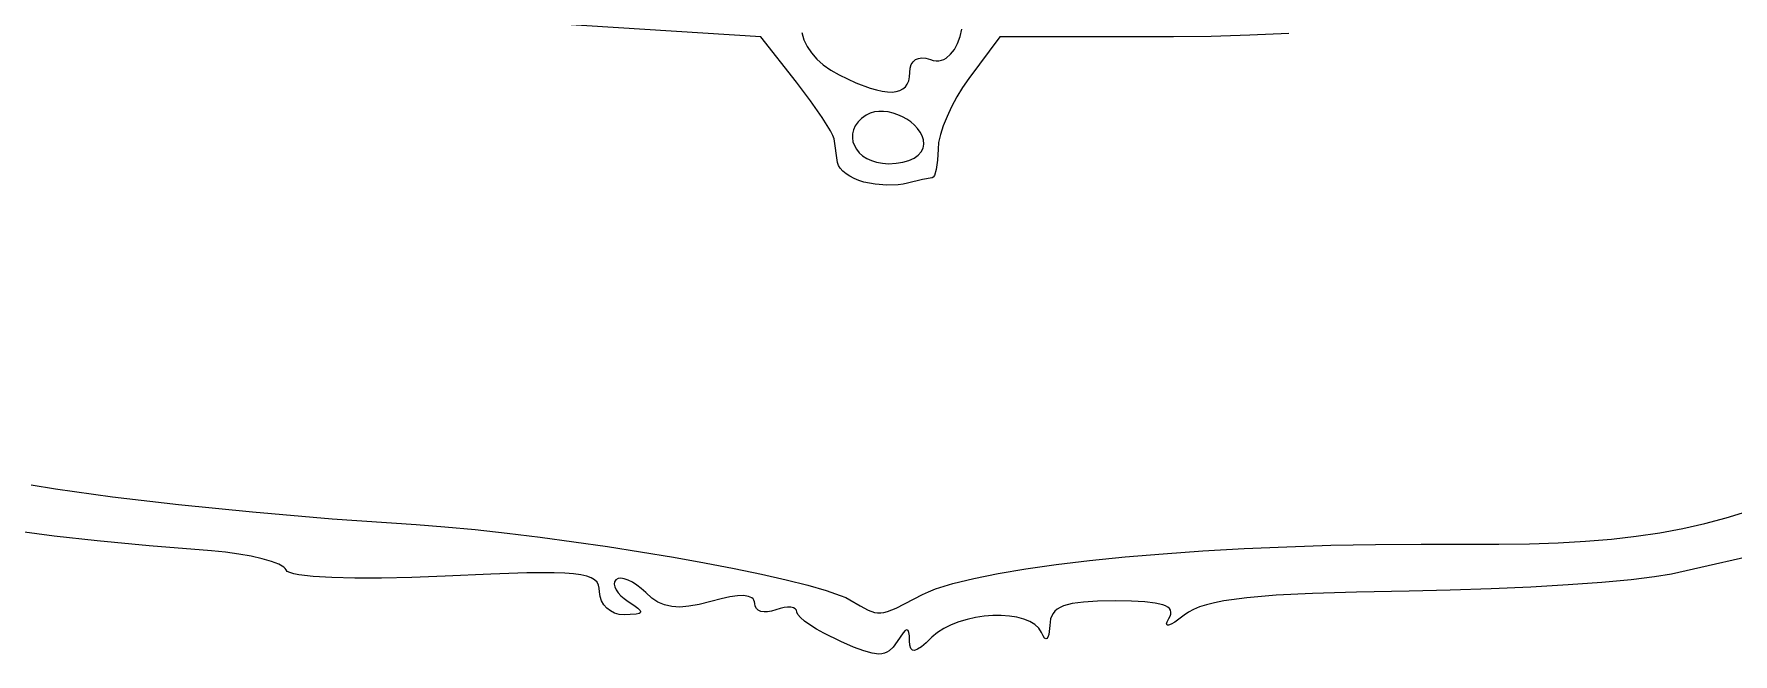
# Model space of a CAD drawing. Header units: millimetres. Extents: x 0.03 to 7.19, y 1.13 to 4.15.
# Drawn here: x 2.911 to 4.249, y 1.285 to 1.773 of the extents above; entities that cross this region are included whole.
import ezdxf

# ---------------------------------------------------------------- set-up
doc = ezdxf.new("R2010")
doc.units = ezdxf.units.MM

msp = doc.modelspace()

# ---------------------------------------------------------------- linework, layer by layer
at = {"flags": 128}
for points in [[(3.564768, 1.65676), (3.560834, 1.657985), (3.557109, 1.659533), (3.553678, 1.661343), (3.550627, 1.663351), (3.548042, 1.665494), (3.546008, 1.66771), (3.544611, 1.669935), (3.543935, 1.672108), (3.541157, 1.690983), (3.540305, 1.693444), (3.538402, 1.697154), (3.531928, 1.707592), (3.522704, 1.72084), (3.511699, 1.735441), (3.483629, 1.771288), (3.300587, 1.782649)], [(3.515759, 1.774558), (3.517419, 1.768964), (3.519936, 1.763603), (3.523309, 1.758501), (3.527536, 1.753682), (3.532615, 1.749172), (3.538545, 1.744995), (3.545324, 1.741177), (3.558298, 1.735106), (3.569561, 1.730841), (3.574549, 1.729385), (3.579107, 1.728381), (3.583234, 1.727829), (3.586929, 1.727727), (3.590193, 1.728077), (3.593024, 1.728879), (3.595421, 1.730131), (3.597384, 1.731835), (3.598912, 1.73399), (3.600004, 1.736597), (3.60066, 1.739654), (3.600879, 1.743163)], [(3.899477, 1.773883), (3.868661, 1.77247), (3.838255, 1.771591), (3.808587, 1.771288), (3.671712, 1.771288), (3.647407, 1.738399), (3.642522, 1.731332), (3.637967, 1.723844), (3.633839, 1.716163), (3.630238, 1.708517), (3.627265, 1.701135), (3.625018, 1.694243), (3.623597, 1.68807), (3.623101, 1.682844), (3.622734, 1.67404), (3.621733, 1.666833), (3.620254, 1.661965), (3.619382, 1.660639), (3.618449, 1.660177), (3.61082, 1.658934), (3.599004, 1.655941), (3.595635, 1.655192), (3.591725, 1.654694), (3.582844, 1.654434), (3.573485, 1.655132), (3.564768, 1.65676)], [(3.600879, 1.743163), (3.601178, 1.746541), (3.60205, 1.749364), (3.603454, 1.751608), (3.605351, 1.753248), (3.607701, 1.754259), (3.610465, 1.754614), (3.613602, 1.75429), (3.617074, 1.75326), (3.619382, 1.752562), (3.621608, 1.752253), (3.623748, 1.752315), (3.625798, 1.752725), (3.627754, 1.753463), (3.629612, 1.754509), (3.633018, 1.757439), (3.635984, 1.76135), (3.638476, 1.766074), (3.640464, 1.771445), (3.641914, 1.777297)], [(3.61199, 1.68676), (3.61165, 1.689985), (3.610673, 1.693122), (3.609125, 1.696138), (3.607069, 1.699001), (3.604572, 1.701679), (3.601698, 1.704138), (3.598512, 1.706346), (3.595079, 1.708271), (3.591464, 1.70988), (3.587733, 1.711139), (3.58395, 1.712018), (3.58018, 1.712483), (3.576488, 1.712501), (3.572939, 1.712041), (3.569599, 1.711069), (3.566532, 1.709552), (3.562933, 1.706959), (3.560079, 1.70414), (3.557943, 1.701147), (3.556502, 1.698036), (3.555729, 1.694862), (3.5556, 1.691677), (3.55609, 1.688538), (3.557174, 1.685498), (3.558827, 1.682612), (3.561023, 1.679934), (3.563738, 1.677519), (3.566946, 1.675421), (3.570623, 1.673695), (3.574743, 1.672394), (3.579281, 1.671574), (3.584212, 1.671288), (3.590095, 1.67158), (3.595443, 1.672426), (3.600179, 1.673785), (3.604226, 1.675613), (3.607508, 1.677867), (3.609947, 1.680505), (3.611467, 1.683484), (3.61199, 1.68676)], [(2.908677, 1.418184), (2.927892, 1.415081), (2.972659, 1.408865), (3.024772, 1.402773), (3.082912, 1.396974), (3.145758, 1.391636), (3.21199, 1.386927), (3.234506, 1.385236), (3.258542, 1.382987), (3.283741, 1.380242), (3.309742, 1.377062), (3.362718, 1.369649), (3.414598, 1.361247), (3.43923, 1.356829), (3.462511, 1.352352), (3.484082, 1.347875), (3.503584, 1.343462), (3.520659, 1.339175), (3.534947, 1.335076), (3.546089, 1.331227), (3.550368, 1.329416), (3.553726, 1.327691), (3.561771, 1.322975), (3.56795, 1.319638), (3.573066, 1.317736), (3.575477, 1.317342), (3.577923, 1.317328), (3.580504, 1.317702), (3.583321, 1.318472), (3.590064, 1.321224), (3.610796, 1.331788)], [(3.610796, 1.331788), (3.615605, 1.33404), (3.621223, 1.336251), (3.634785, 1.340537), (3.651278, 1.344629), (3.670498, 1.348506), (3.692243, 1.352151), (3.716308, 1.355545), (3.74249, 1.358668), (3.770584, 1.361502), (3.800388, 1.364027), (3.831697, 1.366226), (3.864309, 1.368079), (3.898018, 1.369567), (3.932623, 1.370672), (3.967918, 1.371375), (4.003701, 1.371656), (4.039768, 1.371497), (4.065075, 1.371423), (4.089016, 1.371768), (4.111696, 1.372553), (4.133221, 1.3738), (4.153698, 1.37553), (4.173232, 1.377766), (4.191929, 1.380528), (4.209895, 1.383839), (4.227236, 1.387719), (4.244059, 1.392191), (4.260468, 1.397275)], [(4.284212, 1.366774), (4.200879, 1.348024), (4.187638, 1.345727), (4.169105, 1.343496), (4.146128, 1.341388), (4.119554, 1.339457), (4.090231, 1.337758), (4.059006, 1.336347), (4.026727, 1.335278), (3.99424, 1.334608), (3.952769, 1.333835), (3.918074, 1.332742), (3.889529, 1.331264), (3.866506, 1.329332), (3.84838, 1.326879), (3.840957, 1.325437), (3.834523, 1.32384), (3.829001, 1.322079), (3.824311, 1.320147), (3.820375, 1.318034), (3.817115, 1.315733), (3.809572, 1.31014), (3.806826, 1.308546), (3.804818, 1.307766), (3.803587, 1.307807), (3.803172, 1.30868), (3.803613, 1.310393), (3.804949, 1.312955), (3.805907, 1.314809), (3.80645, 1.31651), (3.806564, 1.318063), (3.806235, 1.319473), (3.805448, 1.320743), (3.804191, 1.321878), (3.802449, 1.322884), (3.800207, 1.323764), (3.794172, 1.325167), (3.785974, 1.326123), (3.775501, 1.32667), (3.762643, 1.326844), (3.748829, 1.326646), (3.737603, 1.325991), (3.728724, 1.324789), (3.72195, 1.32295), (3.719278, 1.321762), (3.717042, 1.320381), (3.715212, 1.318796), (3.713758, 1.316994), (3.71265, 1.314965), (3.711858, 1.312697), (3.711101, 1.307399), (3.710344, 1.300467), (3.70971, 1.298353), (3.708928, 1.297158), (3.708012, 1.296896), (3.70698, 1.297581), (3.705847, 1.299226), (3.704629, 1.301844), (3.702582, 1.305269), (3.699499, 1.308183), (3.695506, 1.310592), (3.69073, 1.312501), (3.685297, 1.313914), (3.679334, 1.314838), (3.672967, 1.315277), (3.666322, 1.315236), (3.659526, 1.314721), (3.652705, 1.313737), (3.645986, 1.312289), (3.639494, 1.310383), (3.633358, 1.308023), (3.627701, 1.305215), (3.622653, 1.301963), (3.618337, 1.298274), (3.613821, 1.293938), (3.61007, 1.290758), (3.607031, 1.288726), (3.604653, 1.287833), (3.602884, 1.288072), (3.601669, 1.289434), (3.600959, 1.291912), (3.600699, 1.295497), (3.600554, 1.299318), (3.600187, 1.302029), (3.599551, 1.303627), (3.598603, 1.304109), (3.597299, 1.303472), (3.595595, 1.301713), (3.59081, 1.294816), (3.587739, 1.290532), (3.584534, 1.287471), (3.582792, 1.286399), (3.58091, 1.285633), (3.578852, 1.285171), (3.576582, 1.285016), (3.571266, 1.285619), (3.564675, 1.287443), (3.556525, 1.290486), (3.546532, 1.294747), (3.533119, 1.301322), (3.527253, 1.304664), (3.522136, 1.307915), (3.51791, 1.310979), (3.514715, 1.31376), (3.512695, 1.316164), (3.51199, 1.318094), (3.51165, 1.319581), (3.510675, 1.320715), (3.509134, 1.32149), (3.507094, 1.321899), (3.504625, 1.321936), (3.501795, 1.321594), (3.498672, 1.320866), (3.495324, 1.319747), (3.491976, 1.318698), (3.488852, 1.318174), (3.486022, 1.318154), (3.483553, 1.318616), (3.481513, 1.31954), (3.479972, 1.320905), (3.478997, 1.322689), (3.478657, 1.324872), (3.47852, 1.326216), (3.478108, 1.327395), (3.477423, 1.328408), (3.476467, 1.329256), (3.47374, 1.330455), (3.469936, 1.330991), (3.465063, 1.330864), (3.459128, 1.330073), (3.452138, 1.328617), (3.444101, 1.326497), (3.434923, 1.324122), (3.426854, 1.322629), (3.419735, 1.322038), (3.413405, 1.32237), (3.407705, 1.323646), (3.402474, 1.325889), (3.397553, 1.329119), (3.392782, 1.333358), (3.389273, 1.336589), (3.385736, 1.339339), (3.382267, 1.341567), (3.378964, 1.343231), (3.375922, 1.34429), (3.373237, 1.344703), (3.371005, 1.344429), (3.369324, 1.343427), (3.368313, 1.341876), (3.368015, 1.340021), (3.368391, 1.33793), (3.3694, 1.335675), (3.371003, 1.333326), (3.37316, 1.330952), (3.375831, 1.328625), (3.378976, 1.326413), (3.383448, 1.323475), (3.386569, 1.321128), (3.38832, 1.319308), (3.388676, 1.318577), (3.388683, 1.317953), (3.388338, 1.31743), (3.387639, 1.316998), (3.38517, 1.31638), (3.375879, 1.315899), (3.371973, 1.316237), (3.368329, 1.317271), (3.365027, 1.31893), (3.362146, 1.321137), (3.359767, 1.323819), (3.357969, 1.326901), (3.356832, 1.330309), (3.356435, 1.333969), (3.356252, 1.336827), (3.355626, 1.339352), (3.354438, 1.341556), (3.352573, 1.343451), (3.349913, 1.345048), (3.346341, 1.346361), (3.34174, 1.347401), (3.335992, 1.348179), (3.328981, 1.348708), (3.320589, 1.349), (3.299194, 1.34892), (3.270872, 1.348035), (3.234685, 1.346441), (3.208429, 1.345395), (3.18461, 1.344845), (3.163522, 1.344778), (3.145461, 1.345182), (3.130722, 1.346047), (3.119601, 1.347361), (3.115489, 1.348182), (3.112393, 1.349112), (3.110348, 1.350147), (3.109393, 1.351288), (3.108746, 1.352394), (3.107554, 1.353513), (3.103658, 1.355761), (3.097945, 1.35797), (3.090657, 1.360078), (3.082036, 1.362025), (3.072323, 1.363747), (3.061759, 1.365184), (3.050587, 1.366274), (3.001615, 1.370329), (2.960621, 1.374158), (2.926822, 1.377883), (2.899431, 1.381627)]]:
    msp.add_lwpolyline(points, dxfattribs=at)

doc.saveas('drawing.dxf')
